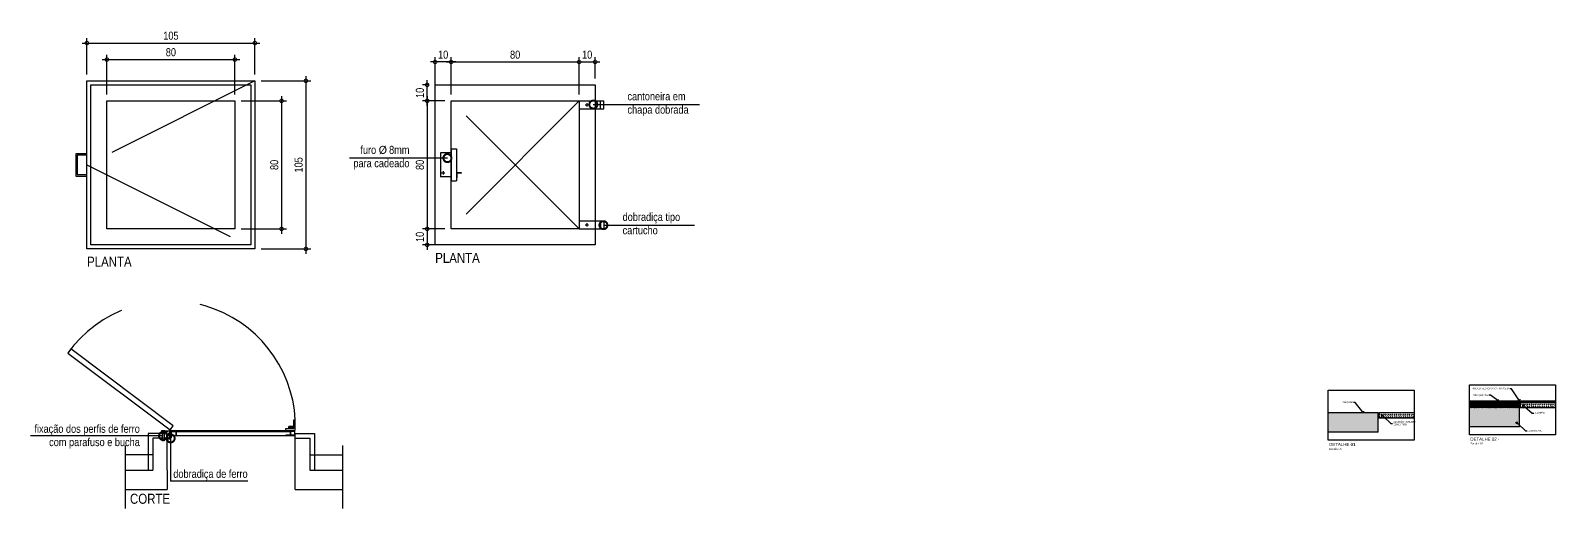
# Model space of a CAD drawing. Header units: metres. Extents: x -0.2 to 45.9, y -54 to 5.7.
# Drawn here: x 20.51 to 30.04, y -9.02 to -6.04 of the extents above; entities that cross this region are included whole.
import ezdxf
from ezdxf import colors
from ezdxf.entities.mleader import LeaderData, LeaderLine
from ezdxf.math import Vec2, Vec3

# ---------------------------------------------------------------- set-up
doc = ezdxf.new("R2010")
doc.units = ezdxf.units.M
doc.header["$PDMODE"] = 35
doc.linetypes.add('DASHEDX2', pattern=[1.5, 1, -0.5])
doc.linetypes.add('PHANTOM2', pattern=[1.25, 0.625, -0.125, 0.125, -0.125, 0.125, -0.125])
for name, color, linetype in [('ARQ-ALV ACAB', 4, 'Continuous'), ('ARQ-ALV OSSO', 5, 'Continuous'), ('ARQ-AUX1', 1, 'Continuous'), ('ARQ-AUX2', 2, 'Continuous'), ('ARQ-CAX', 1, 'Continuous'), ('ARQ-DIM', 2, 'Continuous'), ('ARQ-EST', 2, 'Continuous'), ('ARQ-PRJ', 7, 'DASHEDX2'), ('ARQ-SIM', 1, 'Continuous'), ('ARQ-TXT', 2, 'Continuous'), ('ES-PILARES', 2, 'Continuous')]:
    doc.layers.add(name, color=color, linetype=linetype)
doc.styles.add('Adesa', font='ARIALN.TTF')
doc.dimstyles.new('ADESA 1-0025', dxfattribs={"dimtxt": 0.05, "dimasz": 0.045, "dimexe": 0.03, "dimexo": 0.04, "dimgap": 0.02, "dimtad": 1, "dimtoh": 1, "dimdec": 0, "dimlfac": 100, "dimzin": 4, "dimtxsty": 'Adesa', "dimblk": 'DOTSMALL', "dimcen": 1, "dimdle": 0.03, "dimclrd": 1, "dimclre": 1, "dimclrt": 256, "dimazin": 1, "dimtm": 1e-09, "dimtfac": 1, "dimtdec": 0, "dimtix": 1, "dimtmove": 2, "dimatfit": 0, "dimldrblk": 'DOTSMALL', "dimfxl": 0.8, "dimtvp": 2, "dimtolj": 1, "dimtzin": 0, "dimarcsym": 0})
doc.dimstyles.new('ADESA 1-0050', dxfattribs={"dimtxt": 0.1, "dimasz": 0.1, "dimexe": 0.05, "dimexo": 0.05, "dimgap": 0.03, "dimtad": 1, "dimdec": 1, "dimlfac": 100, "dimzin": 12, "dimtxsty": 'Adesa', "dimblk": 'DOTSMALL', "dimcen": 1, "dimdle": 0.05, "dimclrd": 1, "dimclre": 1, "dimclrt": 256, "dimazin": 3, "dimtm": 1e-09, "dimtfac": 1, "dimtdec": 1, "dimtmove": 1, "dimatfit": 0, "dimldrblk": 'DOTSMALL', "dimfxl": 0.8, "dimtvp": 2, "dimtolj": 1, "dimtzin": 0, "dimarcsym": 0})

# ---------------------------------------------------------------- blocks, each defined once
blk = doc.blocks.new('_Open90')
at = {"color": 0, "linetype": 'ByBlock', "lineweight": -2}
for p, q in [((0, 0), (-1, 0)), ((-0.5, 0.5), (0, 0)), ((0, 0), (-0.5, -0.5))]:
    blk.add_line(p, q, dxfattribs=at)
blk = doc.blocks.new('_DotSmall')
at = {"color": 0, "linetype": 'ByBlock', "const_width": 0.5}
blk.add_lwpolyline([(-0.0625, 0, 1), (0.0625, 0, 1)], format="xyb", close=True, dxfattribs=at)
blk = doc.blocks.new('*D152')
at = {"layer": 'ARQ-DIM', "color": 1, "lineweight": -2, "transparency": 16777216}
for p, q in [((20.9831, -6.435), (20.9831, -6.1869)), ((21.7831, -6.435), (21.7831, -6.1869)), ((20.9531, -6.2169), (21.8131, -6.2169))]:
    blk.add_line(p, q, dxfattribs=at)
at = {"layer": 'Defpoints', "color": 0, "transparency": 16777216}
for p in [(21.7831, -6.2169), (20.9831, -6.475), (21.7831, -6.475)]:
    blk.add_point(p, dxfattribs=at)
at = {"layer": 'ARQ-DIM', "color": 1, "lineweight": -2, "transparency": 16777216, "xscale": 0.045, "yscale": 0.045, "zscale": 0.045, "rotation": 180}
blk.add_blockref('_DotSmall', (20.9831, -6.2169), dxfattribs=at)
at = {"layer": 'ARQ-DIM', "color": 1, "lineweight": -2, "transparency": 16777216, "xscale": 0.045, "yscale": 0.045, "zscale": 0.045}
blk.add_blockref('_DotSmall', (21.7831, -6.2169), dxfattribs=at)
at = {"layer": 'ARQ-DIM', "transparency": 16777216, "insert": (21.3831, -6.1713), "char_height": 0.05, "attachment_point": 5, "style": 'Adesa'}
blk.add_mtext('\\A1;80', dxfattribs=at)
blk = doc.blocks.new('*D153')
at = {"layer": 'ARQ-DIM', "color": 1, "lineweight": -2, "transparency": 16777216}
for p, q in [((21.8231, -6.475), (22.1049, -6.475)), ((22.0749, -6.445), (22.0749, -7.305)), ((21.8231, -7.275), (22.1049, -7.275))]:
    blk.add_line(p, q, dxfattribs=at)
at = {"layer": 'Defpoints', "color": 0, "transparency": 16777216}
for p in [(21.7831, -6.475), (21.7831, -7.275), (22.0749, -7.275)]:
    blk.add_point(p, dxfattribs=at)
at = {"layer": 'ARQ-DIM', "color": 1, "lineweight": -2, "transparency": 16777216, "xscale": 0.045, "yscale": 0.045, "zscale": 0.045}
for p, rotation in [((22.0749, -6.475), 90), ((22.0749, -7.275), 270)]:
    blk.add_blockref('_DotSmall', p, dxfattribs=dict(at, rotation=rotation))
at = {"layer": 'ARQ-DIM', "transparency": 16777216, "insert": (22.0293, -6.875), "char_height": 0.05, "attachment_point": 5, "rotation": 90, "style": 'Adesa'}
blk.add_mtext('\\A1;80', dxfattribs=at)
blk = doc.blocks.new('*D154')
at = {"layer": 'ARQ-DIM', "color": 1, "lineweight": -2, "transparency": 16777216}
for p, q in [((20.8581, -6.31), (20.8581, -6.0837)), ((21.9081, -6.31), (21.9081, -6.0837)), ((20.8281, -6.1137), (21.9381, -6.1137))]:
    blk.add_line(p, q, dxfattribs=at)
at = {"layer": 'Defpoints', "color": 0, "transparency": 16777216}
for p in [(21.9081, -6.1137), (20.8581, -6.35), (21.9081, -6.35)]:
    blk.add_point(p, dxfattribs=at)
at = {"layer": 'ARQ-DIM', "color": 1, "lineweight": -2, "transparency": 16777216, "xscale": 0.045, "yscale": 0.045, "zscale": 0.045, "rotation": 180}
blk.add_blockref('_DotSmall', (20.8581, -6.1137), dxfattribs=at)
at = {"layer": 'ARQ-DIM', "color": 1, "lineweight": -2, "transparency": 16777216, "xscale": 0.045, "yscale": 0.045, "zscale": 0.045}
blk.add_blockref('_DotSmall', (21.9081, -6.1137), dxfattribs=at)
at = {"layer": 'ARQ-DIM', "transparency": 16777216, "insert": (21.3831, -6.0681), "char_height": 0.05, "attachment_point": 5, "style": 'Adesa'}
blk.add_mtext('\\A1;105', dxfattribs=at)
blk = doc.blocks.new('*D155')
at = {"layer": 'ARQ-DIM', "color": 1, "lineweight": -2, "transparency": 16777216}
for p, q in [((21.9481, -6.35), (22.257, -6.35)), ((22.227, -6.32), (22.227, -7.43)), ((21.9481, -7.4), (22.257, -7.4))]:
    blk.add_line(p, q, dxfattribs=at)
at = {"layer": 'Defpoints', "color": 0, "transparency": 16777216}
for p in [(21.9081, -6.35), (21.9081, -7.4), (22.227, -7.4)]:
    blk.add_point(p, dxfattribs=at)
at = {"layer": 'ARQ-DIM', "color": 1, "lineweight": -2, "transparency": 16777216, "xscale": 0.045, "yscale": 0.045, "zscale": 0.045}
for p, rotation in [((22.227, -6.35), 90), ((22.227, -7.4), 270)]:
    blk.add_blockref('_DotSmall', p, dxfattribs=dict(at, rotation=rotation))
at = {"layer": 'ARQ-DIM', "transparency": 16777216, "insert": (22.1814, -6.875), "char_height": 0.05, "attachment_point": 5, "rotation": 90, "style": 'Adesa'}
blk.add_mtext('\\A1;105', dxfattribs=at)
blk = doc.blocks.new('*D156')
at = {"layer": 'ARQ-DIM', "color": 1, "lineweight": -2, "transparency": 16777216}
for p, q in [((23.1646, -6.2321), (23.0046, -6.2321)), ((23.0346, -6.435), (23.0346, -6.2021)), ((23.1346, -6.435), (23.1346, -6.2021))]:
    blk.add_line(p, q, dxfattribs=at)
at = {"layer": 'Defpoints', "color": 0, "transparency": 16777216}
for p in [(23.0346, -6.2321), (23.0346, -6.475), (23.1346, -6.475)]:
    blk.add_point(p, dxfattribs=at)
at = {"layer": 'ARQ-DIM', "color": 1, "lineweight": -2, "transparency": 16777216, "xscale": 0.045, "yscale": 0.045, "zscale": 0.045, "rotation": 180}
blk.add_blockref('_DotSmall', (23.0346, -6.2321), dxfattribs=at)
at = {"layer": 'ARQ-DIM', "color": 1, "lineweight": -2, "transparency": 16777216, "xscale": 0.045, "yscale": 0.045, "zscale": 0.045}
blk.add_blockref('_DotSmall', (23.1346, -6.2321), dxfattribs=at)
at = {"layer": 'ARQ-DIM', "transparency": 16777216, "insert": (23.0846, -6.1866), "char_height": 0.05, "attachment_point": 5, "style": 'Adesa'}
blk.add_mtext('\\A1;10', dxfattribs=at)
blk = doc.blocks.new('*D157')
at = {"layer": 'ARQ-DIM', "color": 1, "lineweight": -2, "transparency": 16777216}
for p, q in [((23.1046, -6.2321), (23.9646, -6.2321)), ((23.1346, -6.435), (23.1346, -6.2021)), ((23.9346, -6.435), (23.9346, -6.2021))]:
    blk.add_line(p, q, dxfattribs=at)
at = {"layer": 'Defpoints', "color": 0, "transparency": 16777216}
for p in [(23.9346, -6.2321), (23.1346, -6.475), (23.9346, -6.475)]:
    blk.add_point(p, dxfattribs=at)
at = {"layer": 'ARQ-DIM', "color": 1, "lineweight": -2, "transparency": 16777216, "xscale": 0.045, "yscale": 0.045, "zscale": 0.045, "rotation": 180}
blk.add_blockref('_DotSmall', (23.1346, -6.2321), dxfattribs=at)
at = {"layer": 'ARQ-DIM', "color": 1, "lineweight": -2, "transparency": 16777216, "xscale": 0.045, "yscale": 0.045, "zscale": 0.045}
blk.add_blockref('_DotSmall', (23.9346, -6.2321), dxfattribs=at)
at = {"layer": 'ARQ-DIM', "transparency": 16777216, "insert": (23.5346, -6.1866), "char_height": 0.05, "attachment_point": 5, "style": 'Adesa'}
blk.add_mtext('\\A1;80', dxfattribs=at)
blk = doc.blocks.new('*D158')
at = {"layer": 'ARQ-DIM', "color": 1, "lineweight": -2, "transparency": 16777216}
for p, q in [((23.9046, -6.2321), (24.0646, -6.2321)), ((23.9346, -6.335), (23.9346, -6.2021)), ((24.0346, -6.335), (24.0346, -6.2021))]:
    blk.add_line(p, q, dxfattribs=at)
at = {"layer": 'Defpoints', "color": 0, "transparency": 16777216}
for p in [(24.0346, -6.2321), (23.9346, -6.375), (24.0346, -6.375)]:
    blk.add_point(p, dxfattribs=at)
at = {"layer": 'ARQ-DIM', "color": 1, "lineweight": -2, "transparency": 16777216, "xscale": 0.045, "yscale": 0.045, "zscale": 0.045, "rotation": 180}
blk.add_blockref('_DotSmall', (23.9346, -6.2321), dxfattribs=at)
at = {"layer": 'ARQ-DIM', "color": 1, "lineweight": -2, "transparency": 16777216, "xscale": 0.045, "yscale": 0.045, "zscale": 0.045}
blk.add_blockref('_DotSmall', (24.0346, -6.2321), dxfattribs=at)
at = {"layer": 'ARQ-DIM', "transparency": 16777216, "insert": (23.9846, -6.1866), "char_height": 0.05, "attachment_point": 5, "style": 'Adesa'}
blk.add_mtext('\\A1;10', dxfattribs=at)
blk = doc.blocks.new('*D159')
at = {"layer": 'ARQ-DIM', "color": 1, "lineweight": -2, "transparency": 16777216}
for p, q in [((22.9946, -6.375), (22.9548, -6.375)), ((22.9848, -6.505), (22.9848, -6.345)), ((23.0946, -6.475), (22.9548, -6.475))]:
    blk.add_line(p, q, dxfattribs=at)
at = {"layer": 'Defpoints', "color": 0, "transparency": 16777216}
for p in [(22.9848, -6.375), (23.0346, -6.375), (23.1346, -6.475)]:
    blk.add_point(p, dxfattribs=at)
at = {"layer": 'ARQ-DIM', "color": 1, "lineweight": -2, "transparency": 16777216, "xscale": 0.045, "yscale": 0.045, "zscale": 0.045}
for p, rotation in [((22.9848, -6.375), 90), ((22.9848, -6.475), 270)]:
    blk.add_blockref('_DotSmall', p, dxfattribs=dict(at, rotation=rotation))
at = {"layer": 'ARQ-DIM', "transparency": 16777216, "insert": (22.9393, -6.425), "char_height": 0.05, "attachment_point": 5, "rotation": 90, "style": 'Adesa'}
blk.add_mtext('\\A1;10', dxfattribs=at)
blk = doc.blocks.new('*D160')
at = {"layer": 'ARQ-DIM', "color": 1, "lineweight": -2, "transparency": 16777216}
for p, q in [((23.0946, -6.475), (22.9548, -6.475)), ((22.9848, -6.445), (22.9848, -7.305)), ((23.0946, -7.275), (22.9548, -7.275))]:
    blk.add_line(p, q, dxfattribs=at)
at = {"layer": 'Defpoints', "color": 0, "transparency": 16777216}
for p in [(23.1346, -6.475), (22.9848, -7.275), (23.1346, -7.275)]:
    blk.add_point(p, dxfattribs=at)
at = {"layer": 'ARQ-DIM', "color": 1, "lineweight": -2, "transparency": 16777216, "xscale": 0.045, "yscale": 0.045, "zscale": 0.045}
for p, rotation in [((22.9848, -6.475), 90), ((22.9848, -7.275), 270)]:
    blk.add_blockref('_DotSmall', p, dxfattribs=dict(at, rotation=rotation))
at = {"layer": 'ARQ-DIM', "transparency": 16777216, "insert": (22.9393, -6.875), "char_height": 0.05, "attachment_point": 5, "rotation": 90, "style": 'Adesa'}
blk.add_mtext('\\A1;80', dxfattribs=at)
blk = doc.blocks.new('*D161')
at = {"layer": 'ARQ-DIM', "color": 1, "lineweight": -2, "transparency": 16777216}
for p, q in [((23.0946, -7.275), (22.9548, -7.275)), ((22.9848, -7.245), (22.9848, -7.405)), ((23.0946, -7.375), (22.9548, -7.375))]:
    blk.add_line(p, q, dxfattribs=at)
at = {"layer": 'Defpoints', "color": 0, "transparency": 16777216}
for p in [(23.1346, -7.275), (22.9848, -7.375), (23.1346, -7.375)]:
    blk.add_point(p, dxfattribs=at)
at = {"layer": 'ARQ-DIM', "color": 1, "lineweight": -2, "transparency": 16777216, "xscale": 0.045, "yscale": 0.045, "zscale": 0.045}
for p, rotation in [((22.9848, -7.275), 90), ((22.9848, -7.375), 270)]:
    blk.add_blockref('_DotSmall', p, dxfattribs=dict(at, rotation=rotation))
at = {"layer": 'ARQ-DIM', "transparency": 16777216, "insert": (22.9393, -7.325), "char_height": 0.05, "attachment_point": 5, "rotation": 90, "style": 'Adesa'}
blk.add_mtext('\\A1;10', dxfattribs=at)

msp = doc.modelspace()

# ---------------------------------------------------------------- hatches: boundary and pattern name
h = msp.add_hatch()
h.set_pattern_fill('BRASS', color=8, scale=0.001, angle=30)
h.set_pattern_definition([(30, (-897.169967, -241.1125474), (-0.003175, 0.005499261314), []), (30, (-897.171555, -241.109798), (-0.003175, 0.005499261314), [0.003175, -0.0015875])])
h.paths.add_polyline_path([(29.8106, -8.3617), (29.4985, -8.3617), (29.4985, -8.3917), (29.7395, -8.3917), (29.8106, -8.3917)])
at = {"layer": 'ARQ-AUX1'}
h = msp.add_hatch(dxfattribs=at)
h.set_pattern_fill('ANSI32', color=8, scale=0.05, style=0)
h.set_pattern_definition([(45, (-216.471228, -411.086863), (-0.01325825215, 0.01325825215), []), (45, (-216.46239, -411.086863), (-0.01325825215, 0.01325825215), [])])
h.paths.add_polyline_path([(21.3607, -8.5528), (21.3607, -8.5878), (21.3757, -8.5878), (21.3757, -8.5378), (21.3257, -8.5378), (21.3257, -8.5528)])
at = {"layer": 'ARQ-AUX2'}
h = msp.add_hatch(dxfattribs=at)
h.set_pattern_fill('DASH', color=252, scale=0.003, angle=45)
h.set_pattern_definition([(45, (29.815572, -8.3767445), (9e-19, 0.0134704), [0.009525, -0.009525])])
h.paths.add_polyline_path([(30.0365, -8.3617), (29.8156, -8.3617), (29.8156, -8.3917), (30.0365, -8.3917)])
h = msp.add_hatch(dxfattribs=at)
h.set_pattern_fill('DASH', color=252, scale=0.003, angle=45)
h.set_pattern_definition([(45, (28.93324, -8.440239), (9e-19, 0.0134704), [0.009525, -0.009525])])
h.paths.add_polyline_path([(29.1542, -8.4252), (28.9332, -8.4252), (28.9332, -8.4552), (29.1542, -8.4552)])
at = {"layer": 'ARQ-DIM'}
h = msp.add_hatch(color=8, dxfattribs=at)
h.dxf.hatch_style = 1
h.paths.add_polyline_path([(28.9282, -8.4252), (28.7871, -8.4252), (28.6309, -8.4252), (28.6332, -8.4327), (28.6193, -8.4252), (28.6162, -8.4252), (28.6162, -8.5452), (28.7871, -8.5452), (28.9282, -8.5452)])
h.paths.add_polyline_path([(28.6309, -8.4252), (28.6193, -8.4252), (28.62, -8.4256), (28.6332, -8.4327)], flags=17)
h = msp.add_hatch(color=8, dxfattribs=at)
h.dxf.hatch_style = 1
h.paths.add_polyline_path([(29.8106, -8.3917), (29.6695, -8.3917), (29.5133, -8.3917), (29.5155, -8.3992), (29.5017, -8.3917), (29.4985, -8.3917), (29.4985, -8.5117), (29.6695, -8.5117), (29.8106, -8.5117)])
h.paths.add_polyline_path([(29.5133, -8.3917), (29.5017, -8.3917), (29.5023, -8.3921), (29.5155, -8.3992)], flags=17)
at = {"layer": 'ES-PILARES'}
h = msp.add_hatch(dxfattribs=at)
h.set_pattern_fill('ANSI37', color=8, scale=0.001)
h.set_pattern_definition([(45, (-897.1699672, -241.1125474), (-0.00224506403, 0.00224506403), []), (135, (-897.1699672, -241.1125474), (-0.00224506403, -0.00224506403), [])])
h.paths.add_polyline_path([(29.8106, -8.3517), (29.4985, -8.3517), (29.4985, -8.3567), (29.8106, -8.3567)])
h = msp.add_hatch(dxfattribs=at)
h.set_pattern_fill('ANSI32', color=8, scale=0.001)
h.set_pattern_definition([(45, (-897.169967, -241.112547), (-0.00673519209, 0.00673519209), []), (45, (-897.165477, -241.112547), (-0.00673519209, 0.00673519209), [])])
h.paths.add_polyline_path([(29.8106, -8.3567), (29.4985, -8.3567), (29.4985, -8.3617), (29.8106, -8.3617)])
h = msp.add_hatch(dxfattribs=at)
h.set_pattern_fill('ANSI37', color=8, scale=0.001)
h.set_pattern_definition([(45, (-896.8579066, -241.1125474), (-0.00224506403, 0.00224506403), []), (135, (-896.8579066, -241.1125474), (-0.00224506403, -0.00224506403), [])])
h.paths.add_polyline_path([(29.8156, -8.3517), (29.8156, -8.3567), (30.0365, -8.3567), (30.0365, -8.3517)])
h = msp.add_hatch(dxfattribs=at)
h.set_pattern_fill('ANSI32', color=8, scale=0.001)
h.set_pattern_definition([(45, (-896.857907, -241.112547), (-0.00673519209, 0.00673519209), []), (45, (-896.853416, -241.112547), (-0.00673519209, 0.00673519209), [])])
h.paths.add_polyline_path([(29.8156, -8.3567), (29.8156, -8.3617), (30.0365, -8.3617), (30.0365, -8.3567)])

# ---------------------------------------------------------------- linework, layer by layer
for p, q in [((23.9346, -6.475), (24.0881, -6.475)), ((23.9346, -6.525), (24.0881, -6.525)), ((23.9714, -6.4993), (23.9928, -6.4993)), ((23.9821, -6.4886), (23.9821, -6.51)), ((23.1346, -6.8), (23.0678, -6.8)), ((23.1346, -6.775), (23.1671, -6.775)), ((23.1346, -6.775), (23.1346, -6.975)), ((23.1671, -6.775), (23.1671, -6.975)), ((23.1346, -6.95), (23.0678, -6.95)), ((23.0732, -6.925), (23.0946, -6.925)), ((23.0839, -6.9143), (23.0839, -6.9358)), ((23.1983, -6.9238), (23.1671, -6.9238)), ((23.1671, -6.955), (23.1696, -6.955)), ((23.1696, -6.9263), (23.1696, -6.955)), ((23.1983, -6.9263), (23.1696, -6.9263)), ((23.1983, -6.9263), (23.1983, -6.9238)), ((23.1346, -6.975), (23.1671, -6.975)), ((23.9346, -7.225), (24.0881, -7.225)), ((23.9821, -7.2386), (23.9821, -7.26)), ((23.9346, -7.275), (24.0881, -7.275)), ((23.9714, -7.2493), (23.9928, -7.2493))]:
    msp.add_line(p, q)
at = {"linetype": 'Continuous'}
for p, q in [((24.0681, -6.525), (24.0681, -6.475)), ((24.0881, -6.525), (24.0881, -6.475)), ((23.0678, -6.8), (23.0678, -6.95)), ((24.0681, -7.225), (24.0681, -7.275)), ((24.0881, -7.225), (24.0881, -7.275))]:
    msp.add_line(p, q, dxfattribs=at)
for points in [[(20.8581, -6.805), (20.7881, -6.805), (20.7881, -6.945), (20.8581, -6.945)], [(20.8581, -6.815), (20.7981, -6.815), (20.7981, -6.935), (20.8581, -6.935)]]:
    msp.add_lwpolyline(points)
at = {"layer": 'ARQ-ALV ACAB'}
for p, q in [((21.2707, -8.6868), (21.0964, -8.6868)), ((22.2507, -8.6868), (22.4549, -8.6868))]:
    msp.add_line(p, q, dxfattribs=at)
at = {"layer": 'ARQ-ALV ACAB', "color": 3, "linetype": 'PHANTOM2'}
for points in [[(28.6162, -8.2827), (29.1542, -8.2827), (29.1542, -8.5958), (28.6162, -8.5958)], [(29.4985, -8.2492), (30.0365, -8.2492), (30.0365, -8.5623), (29.4985, -8.5623)]]:
    msp.add_lwpolyline(points, close=True, dxfattribs=at)
at = {"layer": 'ARQ-ALV ACAB'}
for points in [[(29.8106, -8.3517), (29.4985, -8.3517)], [(29.8106, -8.3567), (29.4985, -8.3567)], [(29.8106, -8.3617), (29.4985, -8.3617)], [(29.8106, -8.3917), (29.8106, -8.3517)], [(30.0365, -8.3517), (29.8156, -8.3517)], [(29.8156, -8.3617), (29.8156, -8.3517)], [(30.0365, -8.3567), (29.8156, -8.3567)], [(30.0365, -8.3617), (29.8156, -8.3617)], [(21.3606, -8.5828), (21.3606, -8.5528), (21.2706, -8.5528), (21.2406, -8.5528), (21.2406, -8.7828)], [(22.1607, -8.5828), (22.1607, -8.5528), (22.2506, -8.5528), (22.2806, -8.5528), (22.2806, -8.7828)]]:
    msp.add_lwpolyline(points, dxfattribs=at)
at = {"layer": 'ARQ-ALV OSSO'}
for p, q in [((21.0964, -8.7828), (21.2707, -8.7828)), ((21.3607, -8.7828), (21.3607, -8.9028)), ((22.2507, -8.7828), (22.4549, -8.7828)), ((21.0964, -8.9028), (21.3607, -8.9028)), ((22.1607, -8.9028), (22.4549, -8.9028))]:
    msp.add_line(p, q, dxfattribs=at)
for points in [[(21.3607, -8.7828), (21.3607, -8.5828), (21.2707, -8.5828), (21.2707, -8.7828)], [(22.1607, -8.9028), (22.1607, -8.5828), (22.2507, -8.5828), (22.2507, -8.7828)]]:
    msp.add_lwpolyline(points, dxfattribs=at)
at = {"layer": 'ARQ-AUX1', "color": 1}
for p, q in [((22.1507, -8.4674), (22.1607, -8.4674)), ((22.1507, -8.5224), (22.1507, -8.4674)), ((22.1607, -8.5324), (22.1607, -8.4674)), ((22.1015, -8.5324), (22.1015, -8.5224)), ((22.1015, -8.5224), (22.1507, -8.5224)), ((22.1015, -8.5624), (22.1607, -8.5624))]:
    msp.add_line(p, q, dxfattribs=at)
at = {"layer": 'ARQ-AUX1', "color": 7}
for p, q in [((21.3257, -8.5378), (21.3757, -8.5378)), ((21.3257, -8.5528), (21.3257, -8.5378)), ((21.3257, -8.5528), (21.3607, -8.5528)), ((21.3607, -8.5878), (21.3607, -8.5528)), ((21.3757, -8.5878), (21.3757, -8.5378)), ((21.3854, -8.5678), (21.3854, -8.5378)), ((22.1607, -8.5378), (21.3854, -8.5378)), ((22.1607, -8.5678), (21.3854, -8.5678)), ((21.3879, -8.5403), (21.4154, -8.5403)), ((21.3879, -8.5653), (21.3879, -8.5403)), ((21.3879, -8.5653), (21.4154, -8.5653)), ((21.4154, -8.5653), (21.4154, -8.5403)), ((21.4179, -8.5678), (21.4179, -8.5378)), ((21.4179, -8.5403), (22.1307, -8.5403)), ((21.4179, -8.5653), (22.1307, -8.5653)), ((22.1205, -8.5224), (22.1205, -8.5089)), ((22.1455, -8.5089), (22.1205, -8.5089)), ((22.1205, -8.5378), (22.1205, -8.5324)), ((22.1307, -8.5678), (22.1307, -8.5378)), ((22.1332, -8.5653), (22.1332, -8.5403)), ((22.1582, -8.5403), (22.1332, -8.5403)), ((22.1582, -8.5653), (22.1332, -8.5653)), ((22.1455, -8.5224), (22.1455, -8.5089)), ((22.1455, -8.5378), (22.1455, -8.5324)), ((22.1582, -8.5653), (22.1582, -8.5403)), ((22.1607, -8.5978), (22.1607, -8.5678)), ((21.3607, -8.5878), (21.3757, -8.5878))]:
    msp.add_line(p, q, dxfattribs=at)
at = {"layer": 'ARQ-AUX1'}
for p, q in [((21.3757, -8.5355), (21.3757, -8.5796)), ((21.3799, -8.5403), (21.3799, -8.5796)), ((21.3812, -8.5403), (21.3812, -8.5796)), ((21.3854, -8.5355), (21.3854, -8.5796)), ((21.3757, -8.5796), (21.3799, -8.5796)), ((21.3854, -8.5796), (21.3812, -8.5796))]:
    msp.add_line(p, q, dxfattribs=at)
at = {"layer": 'ARQ-AUX1', "color": 8}
for p, q in [((22.1455, -8.5109), (22.1205, -8.5109)), ((22.1455, -8.5129), (22.1205, -8.5129)), ((22.1455, -8.5159), (22.1205, -8.5159)), ((22.1455, -8.5189), (22.1205, -8.5189))]:
    msp.add_line(p, q, dxfattribs=at)
at = {"layer": 'ARQ-AUX1'}
for points in [[(21.3786, -8.531), (21.3981, -8.505), (20.7578, -8.0254), (20.7383, -8.0514)], [(21.3257, -8.5378), (21.3257, -8.5353), (21.3457, -8.5353), (21.3457, -8.5378)]]:
    msp.add_lwpolyline(points, close=True, dxfattribs=at)
for points in [[(21.3407, -8.5528), (21.3407, -8.6001), (21.3307, -8.6001), (21.3307, -8.5528)], [(21.0964, -8.6285), (21.0964, -9.0221)], [(22.4549, -8.6285), (22.4549, -9.0221)]]:
    msp.add_lwpolyline(points, dxfattribs=at)
msp.add_circle((21.3805, -8.5355), 0.00486, dxfattribs=at)
at = {"layer": 'ARQ-AUX2'}
for points in [[(20.8581, -6.35), (21.9081, -6.35), (21.9081, -7.4), (20.8581, -7.4)], [(20.8831, -6.375), (21.8831, -6.375), (21.8831, -7.375), (20.8831, -7.375)], [(23.0346, -6.375), (24.0346, -6.375), (24.0346, -7.375), (23.0346, -7.375)], [(23.1346, -6.475), (23.9346, -6.475), (23.9346, -7.275), (23.1346, -7.275)]]:
    msp.add_lwpolyline(points, close=True, dxfattribs=at)
at = {"layer": 'ARQ-CAX'}
for points in [[(30.0365, -8.3617), (29.8156, -8.3617), (29.8156, -8.3917), (30.0365, -8.3917)], [(29.1542, -8.4252), (28.9332, -8.4252), (28.9332, -8.4552), (29.1542, -8.4552)]]:
    msp.add_lwpolyline(points, dxfattribs=at)
at = {"layer": 'ARQ-EST'}
for points in [[(28.8571, -8.4252), (28.6162, -8.4252)], [(28.9282, -8.5452), (28.9282, -8.4252), (28.7871, -8.4252)], [(29.7395, -8.3917), (29.4985, -8.3917)], [(29.8106, -8.5117), (29.8106, -8.3917), (29.6695, -8.3917)], [(28.9282, -8.5452), (28.6162, -8.5452)], [(29.8106, -8.5117), (29.4985, -8.5117)]]:
    msp.add_lwpolyline(points, dxfattribs=at)
at = {"layer": 'ARQ-PRJ'}
for points in [[(21.9081, -6.35), (20.8581, -6.875), (21.9081, -7.4)], [(23.9346, -6.475), (23.1346, -7.275)], [(23.9346, -7.275), (23.1346, -6.475)]]:
    msp.add_lwpolyline(points, dxfattribs=at)
msp.add_lwpolyline([(20.9831, -6.475), (21.7831, -6.475), (21.7831, -7.275), (20.9831, -7.275)], close=True, dxfattribs=at)
msp.add_arc((21.3762, -8.5099), 0.7856, 3.10093, 144.29127, dxfattribs=at)
at = {"layer": 'ARQ-SIM', "ltscale": 2}
msp.add_lwpolyline([(21.8629, -8.8516), (21.3815, -8.8516)], dxfattribs=at)

# ---------------------------------------------------------------- texts
at = {"layer": 'ARQ-TXT', "style": 'Adesa'}
for s, insert, char_height, width, attachment_point in [('cantoneira em chapa dobrada', (24.2367, -6.4215), 0.05, 0.421475, 1), ('furo {\\fCalibri|b0|i0|c0|p34;Ø\\fMS Shell Dlg 2|b0|i0|c0|p0;\\H0.70833x; }8mm\\Ppara cadeado', (22.874, -6.7562), 0.05, 0.678539, 3), ('dobradiça tipo\\Pcartucho', (24.2061, -7.1752), 0.05, 0.421475, 1), ('PLANTA', (23.035, -7.4249), 0.0625, 0.551174, 1), ('PLANTA', (20.8593, -7.4486), 0.0625, 0.551174, 1), ('fixação dos perfis de ferro\\Pcom parafuso e bucha', (21.189, -8.499), 0.05, 0.678539, 3), ('dobradiça de ferro', (21.398, -8.7805), 0.05, 0.649827, 1), ('CORTE', (21.1275, -8.93), 0.0625, 0.551174, 1)]:
    msp.add_mtext(s, dxfattribs=dict(at, insert=insert, char_height=char_height, width=width, attachment_point=attachment_point))
at = {"layer": 'ARQ-TXT', "char_height": 0.0125, "attachment_point": 1, "style": 'Adesa'}
for insert in [(28.622, -8.6431), (29.5043, -8.6096)]:
    msp.add_mtext('Escala 1:5', dxfattribs=dict(at, insert=insert))
at = {"layer": 'ARQ-TXT', "ltscale": 0.5, "char_height": 0.02, "attachment_point": 1, "style": 'Adesa'}
for s, insert in [('DETALHE 01 ', (28.622, -8.6121)), ('DETALHE 02 - ', (29.5043, -8.5786))]:
    msp.add_mtext(s, dxfattribs=dict(at, insert=insert))

# ---------------------------------------------------------------- dimensions: what is measured, and where the dimension line sits
at = {"layer": 'ARQ-DIM'}
for base, p1, p2, picture, middle in [((21.9081, -6.1137), (20.8581, -6.35), (21.9081, -6.35), '*D154', (21.3831, -6.0681)), ((21.7831, -6.2169), (20.9831, -6.475), (21.7831, -6.475), '*D152', (21.3831, -6.1713)), ((23.0346, -6.2321), (23.1346, -6.475), (23.0346, -6.475), '*D156', (23.0846, -6.1866)), ((23.9346, -6.2321), (23.1346, -6.475), (23.9346, -6.475), '*D157', (23.5346, -6.1866)), ((24.0346, -6.2321), (23.9346, -6.375), (24.0346, -6.375), '*D158', (23.9846, -6.1866))]:
    dim = msp.add_linear_dim(base=base, p1=p1, p2=p2, dimstyle='ADESA 1-0025', override={"dimtxsty": 'Adesa'}, dxfattribs=at)
    dim.commit()
    dim.dimension.update_dxf_attribs({"geometry": picture, "text_midpoint": middle})
for base, p1, p2, picture, middle in [((22.227, -7.4), (21.9081, -6.35), (21.9081, -7.4), '*D155', (22.1814, -6.875)), ((22.9848, -6.375), (23.1346, -6.475), (23.0346, -6.375), '*D159', (22.9393, -6.425)), ((22.0749, -7.275), (21.7831, -6.475), (21.7831, -7.275), '*D153', (22.0293, -6.875)), ((22.9848, -7.275), (23.1346, -6.475), (23.1346, -7.275), '*D160', (22.9393, -6.875)), ((22.9848, -7.375), (23.1346, -7.275), (23.1346, -7.375), '*D161', (22.9393, -7.325))]:
    dim = msp.add_linear_dim(base=base, p1=p1, p2=p2, angle=90, dimstyle='ADESA 1-0025', override={"dimtxsty": 'Adesa'}, dxfattribs=at)
    dim.commit()
    dim.dimension.update_dxf_attribs({"geometry": picture, "text_midpoint": middle})

# ---------------------------------------------------------------- leaders
at = {"layer": 'ARQ-SIM', "ltscale": 2}
for points in [[(24.0232, -6.4979), (24.6857, -6.4979)], [(23.1111, -6.8327), (22.5003, -6.8327)], [(24.0864, -7.2517), (24.6551, -7.2517)], [(21.3342, -8.5686), (20.5057, -8.5686)], [(21.3815, -8.5838), (21.3815, -8.8516)]]:
    msp.add_leader(points, dimstyle='ADESA 1-0050', override={"dimgap": 0.1, "dimtad": 0}, dxfattribs=at)
at = {"layer": 'ARQ-SIM'}
ml = msp.add_multileader_mtext('Standard', dxfattribs=at)
ml.set_content('PREVER VEDAÇÃO CONTRA ÁGUA', color=2, style='Adesa')
ml.set_leader_properties(color=256)
ml.set_arrow_properties(name='OPEN90')
ml.build(insert=Vec2(0, 0))
ml.multileader.update_dxf_attribs({"text_left_attachment_type": 2, "text_right_attachment_type": 2, "dogleg_length": 0.2, "arrow_head_size": 0.015})
ctx = ml.context
ctx.base_point, ctx.char_height, ctx.arrow_head_size, ctx.landing_gap_size, ctx.plane_origin = Vec3(29.5492, -8.2745), 0.01, 0.015, 0.005, Vec3(29.8117, -8.423)
ctx.left_attachment, ctx.right_attachment, ctx.text_align_type = 2, 2, 2
notes = []
notes.append((ctx, [(0, (1, 1, 0), (29.7618, -8.2745), (-1, 0), 0.01, [(0, [(29.812, -8.3491)], 0, [])])]))
ctx.mtext.insert, ctx.mtext.alignment, ctx.mtext.flow_direction = Vec3(29.7468, -8.2667), 3, 5
ml = msp.add_multileader_mtext('Standard', dxfattribs=at)
ml.set_content('CALÇADA', color=2, style='Adesa')
ml.set_leader_properties(color=256)
ml.set_arrow_properties(name='OPEN90')
ml.build(insert=Vec2(0, 0))
ml.multileader.update_dxf_attribs({"text_left_attachment_type": 2, "text_right_attachment_type": 2, "dogleg_length": 0.2, "arrow_head_size": 0.015})
ctx = ml.context
ctx.base_point, ctx.char_height, ctx.arrow_head_size, ctx.landing_gap_size, ctx.plane_origin = Vec3(28.7111, -8.3594), 0.01, 0.015, 0.005, Vec3(28.8346, -8.4242)
ctx.left_attachment, ctx.right_attachment, ctx.text_align_type = 2, 2, 2
notes.append((ctx, [(0, (1, 1, 0), (28.7847, -8.3594), (-1, 0), 0.01, [(0, [(28.8346, -8.4242)], 0, [])])]))
ctx.mtext.insert, ctx.mtext.alignment, ctx.mtext.flow_direction = Vec3(28.7697, -8.3529), 3, 5
ml = msp.add_multileader_mtext('Standard', dxfattribs=at)
ml.set_content('PISO QUADRA', color=2, style='Adesa')
ml.set_leader_properties(color=256)
ml.set_arrow_properties(name='OPEN90')
ml.build(insert=Vec2(0, 0))
ml.multileader.update_dxf_attribs({"text_left_attachment_type": 2, "text_right_attachment_type": 2, "dogleg_length": 0.2, "arrow_head_size": 0.015})
ctx = ml.context
ctx.base_point, ctx.char_height, ctx.arrow_head_size, ctx.landing_gap_size, ctx.plane_origin = Vec3(29.5307, -8.3148), 0.01, 0.015, 0.005, Vec3(29.6794, -8.3417)
ctx.left_attachment, ctx.right_attachment, ctx.text_align_type = 2, 2, 2
notes.append((ctx, [(0, (1, 1, 0), (29.6294, -8.3148), (-1, 0), 0.01, [(0, [(29.6796, -8.3506)], 0, [])])]))
ctx.mtext.insert, ctx.mtext.alignment, ctx.mtext.flow_direction = Vec3(29.6144, -8.3094), 3, 5
ml = msp.add_multileader_mtext('Standard', dxfattribs=at)
ml.set_content('ALÇAPÃO ', color=2, style='Adesa')
ml.set_leader_properties(color=256)
ml.set_arrow_properties(name='OPEN90')
ml.build(insert=Vec2(0, 0))
ml.multileader.update_dxf_attribs({"text_left_attachment_type": 2, "text_right_attachment_type": 2, "dogleg_length": 0.2, "arrow_head_size": 0.015})
ctx = ml.context
ctx.base_point, ctx.char_height, ctx.arrow_head_size, ctx.landing_gap_size, ctx.plane_origin = Vec3(29.9007, -8.4268), 0.01, 0.015, 0.005, Vec3(29.8324, -8.3537)
ctx.left_attachment, ctx.right_attachment = 2, 2
notes.append((ctx, [(0, (1, 1, 0), (29.8907, -8.4268), (1, 0), 0.01, [(0, [(29.8324, -8.3737)], 0, [])])]))
ctx.mtext.insert, ctx.mtext.flow_direction = Vec3(29.9057, -8.4192), 5
ml = msp.add_multileader_mtext('Standard', dxfattribs=at)
ml.set_content('ALÇAPÃO NIVELADO\\PCOM O PISO', color=2, style='Adesa')
ml.set_leader_properties(color=256)
ml.set_arrow_properties(name='OPEN90')
ml.build(insert=Vec2(0, 0))
ml.multileader.update_dxf_attribs({"text_left_attachment_type": 2, "text_right_attachment_type": 2, "dogleg_length": 0.2, "arrow_head_size": 0.015})
ctx = ml.context
ctx.base_point, ctx.char_height, ctx.arrow_head_size, ctx.landing_gap_size, ctx.plane_origin = Vec3(29.0184, -8.4903), 0.01, 0.015, 0.005, Vec3(28.9501, -8.4172)
ctx.left_attachment, ctx.right_attachment = 2, 2
notes.append((ctx, [(0, (1, 1, 0), (29.0084, -8.4903), (1, 0), 0.01, [(0, [(28.9501, -8.4372)], 0, [])])]))
ctx.mtext.insert, ctx.mtext.flow_direction = Vec3(29.0234, -8.4757), 5
ml = msp.add_multileader_mtext('Standard', dxfattribs=at)
ml.set_content('ESTRUTURA', color=2, style='Adesa')
ml.set_leader_properties(color=256)
ml.set_arrow_properties(name='OPEN90')
ml.build(insert=Vec2(0, 0))
ml.multileader.update_dxf_attribs({"text_left_attachment_type": 2, "text_right_attachment_type": 2, "dogleg_length": 0.2, "arrow_head_size": 0.015})
ctx = ml.context
ctx.base_point, ctx.char_height, ctx.arrow_head_size, ctx.landing_gap_size, ctx.plane_origin = Vec3(29.8596, -8.5365), 0.01, 0.015, 0.005, Vec3(29.7913, -8.4634)
ctx.left_attachment, ctx.right_attachment = 2, 2
notes.append((ctx, [(0, (1, 1, 0), (29.8496, -8.5365), (1, 0), 0.01, [(0, [(29.7913, -8.4834)], 0, [])])]))
ctx.mtext.insert, ctx.mtext.flow_direction = Vec3(29.8646, -8.5314), 5
for ctx, leaders in notes:
    for number, flags, end, landing, length, lines in leaders:
        leader = LeaderData()
        leader.index, (leader.has_last_leader_line, leader.has_dogleg_vector, leader.attachment_direction) = number, flags
        leader.last_leader_point, leader.dogleg_vector, leader.dogleg_length = Vec3(end), Vec3(landing), length
        for number, points, colour, breaks in lines:
            line = LeaderLine()
            line.index, line.vertices, line.color, line.breaks = number, Vec3.list(points), colors.encode_raw_color(colour), breaks
            leader.lines.append(line)
        ctx.leaders.append(leader)

doc.saveas('drawing.dxf')
